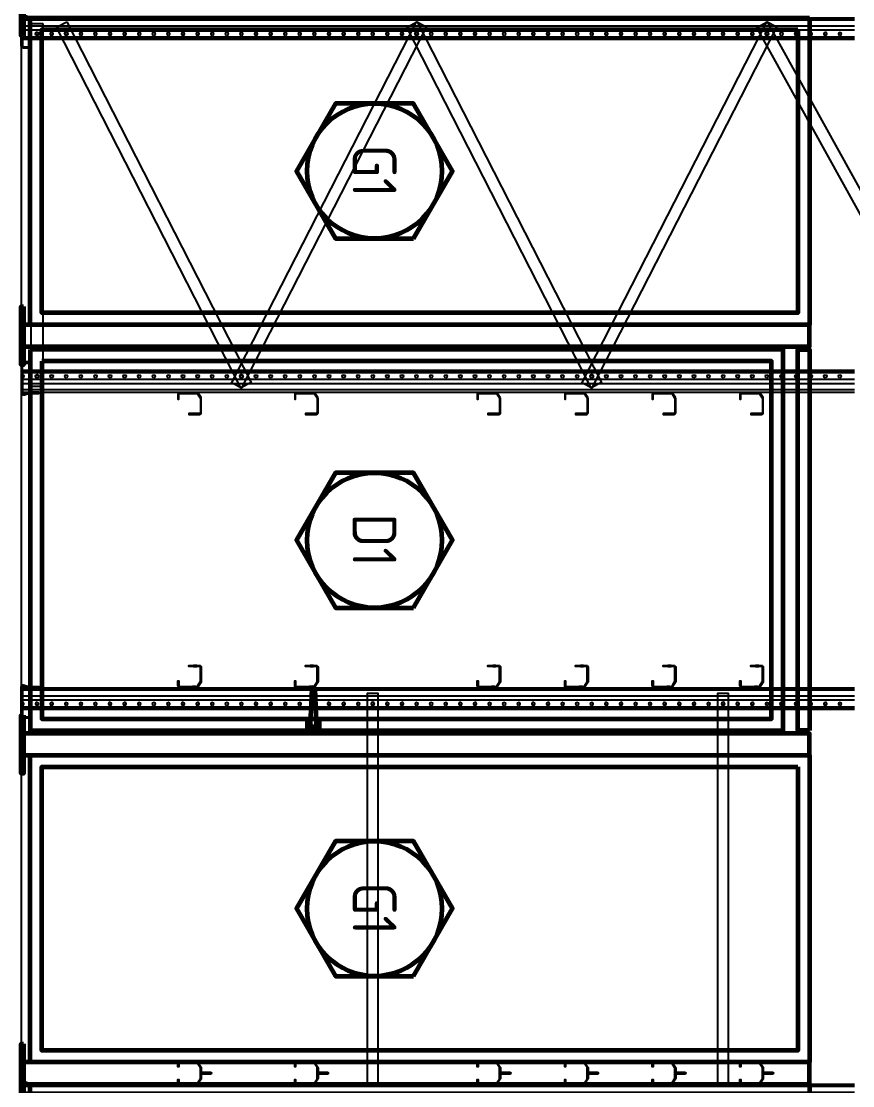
# Model space of a CAD drawing. Header units: millimetres. Extents: x -511490 to -68792, y -77452 to 318982.
# Drawn here: x -511490 to -508642, y 4520 to 8166 of the extents above; entities that cross this region are included whole.
import ezdxf

# ---------------------------------------------------------------- set-up
doc = ezdxf.new("R2010")
doc.units = ezdxf.units.MM
for name, color, linetype, lineweight in [('Dims', 7, 'Continuous', 50), ('Fencing', 62, 'Continuous', 60), ('Multishuttle Phantom', 8, 'Continuous', 25)]:
    doc.layers.add(name, color=color, linetype=linetype, lineweight=lineweight)
doc.layers.add('P05529 MS Rack Elevation$0$Racking', color=8, linetype='Continuous')
doc.styles.get("Standard").update_dxf_attribs({"font": 'ISOCP.SHX'})

# ---------------------------------------------------------------- blocks, each defined once
blk = doc.blocks.new('Fence Ground Floor Maint End')
at = {"layer": 'Fencing'}
for p, q in [((-510495, 5879.3), (-510500, 5759.5)), ((-510485, 5879.3), (-510480, 5759.5))]:
    blk.add_line(p, q, dxfattribs=at)
for points in [[(-511482, 8315.5), (-511482, 8115.5), (-511490, 8115.5), (-511490, 8315.5)], [(-508790, 8178), (-508790, 7126.5), (-511460, 7126.5), (-511460, 8178)], [(-508830, 8138), (-508830, 7166.5), (-511420, 7166.5), (-511420, 8138)], [(-510146.7, 7421.8), (-510013.3, 7652.8), (-510146.7, 7883.8), (-510413.4, 7883.8), (-510546.8, 7652.8), (-510413.4, 7421.8)], [(-511482, 7189), (-511482, 6989), (-511490, 6989), (-511490, 7189)], [(-511460, 7041.5), (-511460, 5736.5), (-508880, 5736.5), (-508880, 7041.5)], [(-508790, 5736.5), (-508830, 5736.5), (-508830, 7041.5), (-508790, 7041.5)], [(-511420, 7001.5), (-511420, 5776.5), (-508920, 5776.5), (-508920, 7001.5)], [(-510146.7, 6157.1), (-510013.3, 6388), (-510146.7, 6619), (-510413.4, 6619), (-510546.8, 6388), (-510413.4, 6157.1)], [(-511482, 5789), (-511482, 5589), (-511490, 5589), (-511490, 5789)], [(-508790, 5651.5), (-508790, 4600), (-511460, 4600), (-511460, 5651.5)], [(-508830, 5611.5), (-508830, 4640), (-511420, 4640), (-511420, 5611.5)], [(-510146.7, 4895.3), (-510013.3, 5126.3), (-510146.7, 5357.3), (-510413.4, 5357.3), (-510546.8, 5126.3), (-510413.4, 4895.3)], [(-511482, 4662.5), (-511482, 4462.5), (-511490, 4462.5), (-511490, 4662.5)], [(-508790, 4525), (-508790, 3473.5), (-511460, 3473.5), (-511460, 4525)]]:
    blk.add_lwpolyline(points, close=True, dxfattribs=at)
for points in [[(-511482, 7051.5), (-508790, 7051.5), (-508790, 7126.5), (-511482, 7126.5)], [(-510480.6, 5774), (-510470, 5774), (-510470, 5744), (-510510, 5744), (-510510, 5774), (-510499.4, 5774)], [(-511482, 5651.5), (-508790, 5651.5), (-508790, 5726.5), (-511482, 5726.5)], [(-511482, 4525), (-508790, 4525), (-508790, 4600), (-511482, 4600)]]:
    blk.add_lwpolyline(points, dxfattribs=at)
for centre in [(-510280, 7652.8), (-510280, 6388), (-510280, 5126.3)]:
    blk.add_circle(centre, 231, dxfattribs=at)
for centre, radius, start, end in [((-510490, 5879), 5, 2.388, 177.612), ((-510490, 5759), 10, 177.612, 2.388)]:
    blk.add_arc(centre, radius, start, end, dxfattribs=at)
at = {"layer": 'Fencing', "char_height": 150, "attachment_point": 5, "rotation": 270}
for s, insert in [('G1', (-510280, 7652.8)), ('D{\\Fisocp|c129;1}', (-510280, 6388)), ('G1', (-510280, 5126.3))]:
    blk.add_mtext_dynamic_manual_height_columns(s, width=413.257, gutter_width=12.5, heights=[0], dxfattribs=dict(at, insert=insert))
blk = doc.blocks.new('*U54')
for points in [[(0, 95), (3, 95), (3, -20), (0, -20)], [(0, 80.5), (3, 80.5), (3, 69.5), (0, 69.5)], [(0, -5.5), (3, -5.5), (3, 5.5), (0, 5.5)]]:
    blk.add_lwpolyline(points, close=True)
blk.add_lwpolyline([(3, 56.25), (1338, 56.25), (1338, 18.75), (3, 18.75)])
blk.add_circle((1303, 37.5), 5.5)
blk = doc.blocks.new('*U48')
blk.add_lwpolyline([(104, 4, -0.414214), (96, -4), (-1.3, -4, -0.513809), (-8.9, 6.6), (-4.2, 20.4, 0.082118), (-4, 21.7), (-4, 56), (0, 56), (0, 21.7, -0.082118), (-0.4, 19.1), (-5.1, 5.3, 0.513809), (-1.3, 0), (0, 0), (96, 0, 0.414214), (100, 4), (100, 26), (104, 26)], format="xyb", close=True)
for points in [[(-4, 43.5), (0, 43.5), (0, 31.5), (-4, 31.5)], [(16, 0), (34, 0), (34, -4), (16, -4)]]:
    blk.add_lwpolyline(points, close=True)
blk = doc.blocks.new('*U59')
for p, q in [((0, 2800), (0, 2850)), ((8.4, 2850), (8.4, 2800)), ((28.65, 2850), (28.65, 2800)), ((43.13, 2850), (43.13, 2800)), ((67.1, 2850), (67.1, 2800)), ((72.1, 2850), (72.1, 2800)), ((74.5, 2850), (74.5, 2800)), ((0, 2750), (0, 2800)), ((8.4, 2800), (8.4, 2750)), ((28.65, 2800), (28.65, 2750)), ((43.13, 2800), (43.13, 2750)), ((67.1, 2800), (67.1, 2750)), ((72.1, 2800), (72.1, 2750)), ((74.5, 2800), (74.5, 2750)), ((0, 2700), (0, 2750)), ((8.4, 2750), (8.4, 2700)), ((28.65, 2750), (28.65, 2700)), ((43.13, 2750), (43.13, 2700)), ((67.1, 2750), (67.1, 2700)), ((72.1, 2750), (72.1, 2700)), ((74.5, 2750), (74.5, 2700)), ((0, 2650), (0, 2700)), ((8.4, 2700), (8.4, 2650)), ((28.65, 2700), (28.65, 2650)), ((43.13, 2700), (43.13, 2650)), ((67.1, 2700), (67.1, 2650)), ((72.1, 2700), (72.1, 2650)), ((74.5, 2700), (74.5, 2650)), ((0, 2600), (0, 2650)), ((8.4, 2650), (8.4, 2600)), ((28.65, 2650), (28.65, 2600)), ((43.13, 2650), (43.13, 2600)), ((67.1, 2650), (67.1, 2600)), ((72.1, 2650), (72.1, 2600)), ((74.5, 2650), (74.5, 2600)), ((0, 2550), (0, 2600)), ((8.4, 2600), (8.4, 2550)), ((28.65, 2600), (28.65, 2550)), ((43.13, 2600), (43.13, 2550)), ((67.1, 2600), (67.1, 2550)), ((72.1, 2600), (72.1, 2550)), ((74.5, 2600), (74.5, 2550)), ((0, 2500), (0, 2550)), ((8.4, 2550), (8.4, 2500)), ((28.65, 2550), (28.65, 2500)), ((43.13, 2550), (43.13, 2500)), ((67.1, 2550), (67.1, 2500)), ((72.1, 2550), (72.1, 2500)), ((74.5, 2550), (74.5, 2500)), ((0, 2450), (0, 2500)), ((8.4, 2500), (8.4, 2450)), ((28.65, 2500), (28.65, 2450)), ((43.13, 2500), (43.13, 2450)), ((67.1, 2500), (67.1, 2450)), ((72.1, 2500), (72.1, 2450)), ((74.5, 2500), (74.5, 2450)), ((0, 2400), (0, 2450)), ((8.4, 2450), (8.4, 2400)), ((28.65, 2450), (28.65, 2400)), ((43.13, 2450), (43.13, 2400)), ((67.1, 2450), (67.1, 2400)), ((72.1, 2450), (72.1, 2400)), ((74.5, 2450), (74.5, 2400)), ((0, 2350), (0, 2400)), ((8.4, 2400), (8.4, 2350)), ((28.65, 2400), (28.65, 2350)), ((43.13, 2400), (43.13, 2350)), ((67.1, 2400), (67.1, 2350)), ((72.1, 2400), (72.1, 2350)), ((74.5, 2400), (74.5, 2350)), ((0, 2300), (0, 2350)), ((8.4, 2350), (8.4, 2300)), ((28.65, 2350), (28.65, 2300)), ((43.13, 2350), (43.13, 2300)), ((67.1, 2350), (67.1, 2300)), ((72.1, 2350), (72.1, 2300)), ((74.5, 2350), (74.5, 2300)), ((0, 2250), (0, 2300)), ((8.4, 2300), (8.4, 2250)), ((28.65, 2300), (28.65, 2250)), ((43.13, 2300), (43.13, 2250)), ((67.1, 2300), (67.1, 2250)), ((72.1, 2300), (72.1, 2250)), ((74.5, 2300), (74.5, 2250)), ((0, 2200), (0, 2250)), ((8.4, 2250), (8.4, 2200)), ((28.65, 2250), (28.65, 2200)), ((43.13, 2250), (43.13, 2200)), ((67.1, 2250), (67.1, 2200)), ((72.1, 2250), (72.1, 2200)), ((74.5, 2250), (74.5, 2200)), ((0, 2150), (0, 2200)), ((8.4, 2200), (8.4, 2150)), ((28.65, 2200), (28.65, 2150)), ((43.13, 2200), (43.13, 2150)), ((67.1, 2200), (67.1, 2150)), ((72.1, 2200), (72.1, 2150)), ((74.5, 2200), (74.5, 2150)), ((0, 2100), (0, 2150)), ((8.4, 2150), (8.4, 2100)), ((28.65, 2150), (28.65, 2100)), ((43.13, 2150), (43.13, 2100)), ((67.1, 2150), (67.1, 2100)), ((72.1, 2150), (72.1, 2100)), ((74.5, 2150), (74.5, 2100)), ((0, 2050), (0, 2100)), ((8.4, 2100), (8.4, 2050)), ((28.65, 2100), (28.65, 2050)), ((43.13, 2100), (43.13, 2050)), ((67.1, 2100), (67.1, 2050)), ((72.1, 2100), (72.1, 2050)), ((74.5, 2100), (74.5, 2050)), ((0, 2000), (0, 2050)), ((8.4, 2050), (8.4, 2000)), ((28.65, 2050), (28.65, 2000)), ((43.13, 2050), (43.13, 2000)), ((67.1, 2050), (67.1, 2000)), ((72.1, 2050), (72.1, 2000)), ((74.5, 2050), (74.5, 2000)), ((0, 1950), (0, 2000)), ((8.4, 2000), (8.4, 1950)), ((28.65, 2000), (28.65, 1950)), ((43.13, 2000), (43.13, 1950)), ((67.1, 2000), (67.1, 1950)), ((72.1, 2000), (72.1, 1950)), ((74.5, 2000), (74.5, 1950)), ((0, 1900), (0, 1950)), ((8.4, 1950), (8.4, 1900)), ((28.65, 1950), (28.65, 1900)), ((43.13, 1950), (43.13, 1900)), ((67.1, 1950), (67.1, 1900)), ((72.1, 1950), (72.1, 1900)), ((74.5, 1950), (74.5, 1900)), ((0, 1850), (0, 1900)), ((8.4, 1900), (8.4, 1850)), ((28.65, 1900), (28.65, 1850)), ((43.13, 1900), (43.13, 1850)), ((67.1, 1900), (67.1, 1850)), ((72.1, 1900), (72.1, 1850)), ((74.5, 1900), (74.5, 1850)), ((0, 1800), (0, 1850)), ((8.4, 1850), (8.4, 1800)), ((28.65, 1850), (28.65, 1800)), ((43.13, 1850), (43.13, 1800)), ((67.1, 1850), (67.1, 1800)), ((72.1, 1850), (72.1, 1800)), ((74.5, 1850), (74.5, 1800)), ((0, 1750), (0, 1800)), ((8.4, 1800), (8.4, 1750)), ((28.65, 1800), (28.65, 1750)), ((43.13, 1800), (43.13, 1750)), ((67.1, 1800), (67.1, 1750)), ((72.1, 1800), (72.1, 1750)), ((74.5, 1800), (74.5, 1750)), ((0, 1700), (0, 1750)), ((8.4, 1750), (8.4, 1700)), ((28.65, 1750), (28.65, 1700)), ((43.13, 1750), (43.13, 1700)), ((67.1, 1750), (67.1, 1700)), ((72.1, 1750), (72.1, 1700)), ((74.5, 1750), (74.5, 1700)), ((0, 1650), (0, 1700)), ((8.4, 1700), (8.4, 1650)), ((28.65, 1700), (28.65, 1650)), ((43.13, 1700), (43.13, 1650)), ((67.1, 1700), (67.1, 1650)), ((72.1, 1700), (72.1, 1650)), ((74.5, 1700), (74.5, 1650)), ((0, 1600), (0, 1650)), ((8.4, 1650), (8.4, 1600)), ((28.65, 1650), (28.65, 1600)), ((43.13, 1650), (43.13, 1600)), ((67.1, 1650), (67.1, 1600)), ((72.1, 1650), (72.1, 1600)), ((74.5, 1650), (74.5, 1600)), ((0, 1550), (0, 1600)), ((8.4, 1600), (8.4, 1550)), ((28.65, 1600), (28.65, 1550)), ((43.13, 1600), (43.13, 1550)), ((67.1, 1600), (67.1, 1550)), ((72.1, 1600), (72.1, 1550)), ((74.5, 1600), (74.5, 1550)), ((0, 1500), (0, 1550)), ((8.4, 1550), (8.4, 1500)), ((28.65, 1550), (28.65, 1500)), ((43.13, 1550), (43.13, 1500)), ((67.1, 1550), (67.1, 1500)), ((72.1, 1550), (72.1, 1500)), ((74.5, 1550), (74.5, 1500)), ((0, 1450), (0, 1500)), ((8.4, 1500), (8.4, 1450)), ((28.65, 1500), (28.65, 1450)), ((43.13, 1500), (43.13, 1450)), ((67.1, 1500), (67.1, 1450)), ((72.1, 1500), (72.1, 1450)), ((74.5, 1500), (74.5, 1450)), ((0, 1400), (0, 1450)), ((8.4, 1450), (8.4, 1400)), ((28.65, 1450), (28.65, 1400)), ((43.13, 1450), (43.13, 1400)), ((67.1, 1450), (67.1, 1400)), ((72.1, 1450), (72.1, 1400)), ((74.5, 1450), (74.5, 1400)), ((0, 1350), (0, 1400)), ((8.4, 1400), (8.4, 1350)), ((28.65, 1400), (28.65, 1350)), ((43.13, 1400), (43.13, 1350)), ((67.1, 1400), (67.1, 1350)), ((72.1, 1400), (72.1, 1350)), ((74.5, 1400), (74.5, 1350)), ((0, 1300), (0, 1350)), ((8.4, 1350), (8.4, 1300)), ((28.65, 1350), (28.65, 1300)), ((43.13, 1350), (43.13, 1300)), ((67.1, 1350), (67.1, 1300)), ((72.1, 1350), (72.1, 1300)), ((74.5, 1350), (74.5, 1300)), ((0, 1250), (0, 1300)), ((8.4, 1300), (8.4, 1250)), ((28.65, 1300), (28.65, 1250)), ((43.13, 1300), (43.13, 1250)), ((67.1, 1300), (67.1, 1250)), ((72.1, 1300), (72.1, 1250)), ((74.5, 1300), (74.5, 1250)), ((0, 1200), (0, 1250)), ((8.4, 1250), (8.4, 1200)), ((28.65, 1250), (28.65, 1200)), ((43.13, 1250), (43.13, 1200)), ((67.1, 1250), (67.1, 1200)), ((72.1, 1250), (72.1, 1200)), ((74.5, 1250), (74.5, 1200)), ((0, 1150), (0, 1200)), ((8.4, 1200), (8.4, 1150)), ((28.65, 1200), (28.65, 1150)), ((43.13, 1200), (43.13, 1150)), ((67.1, 1200), (67.1, 1150)), ((72.1, 1200), (72.1, 1150)), ((74.5, 1200), (74.5, 1150)), ((0, 1100), (0, 1150)), ((8.4, 1150), (8.4, 1100)), ((28.65, 1150), (28.65, 1100)), ((43.13, 1150), (43.13, 1100)), ((67.1, 1150), (67.1, 1100)), ((72.1, 1150), (72.1, 1100)), ((74.5, 1150), (74.5, 1100)), ((0, 1050), (0, 1100)), ((8.4, 1100), (8.4, 1050)), ((28.65, 1100), (28.65, 1050)), ((43.13, 1100), (43.13, 1050)), ((67.1, 1100), (67.1, 1050)), ((72.1, 1100), (72.1, 1050)), ((74.5, 1100), (74.5, 1050)), ((0, 1000), (0, 1050)), ((8.4, 1050), (8.4, 1000)), ((28.65, 1050), (28.65, 1000)), ((43.13, 1050), (43.13, 1000)), ((67.1, 1050), (67.1, 1000)), ((72.1, 1050), (72.1, 1000)), ((74.5, 1050), (74.5, 1000)), ((0, 950), (0, 1000)), ((8.4, 1000), (8.4, 950)), ((28.65, 1000), (28.65, 950)), ((43.13, 1000), (43.13, 950)), ((67.1, 1000), (67.1, 950)), ((72.1, 1000), (72.1, 950)), ((74.5, 1000), (74.5, 950)), ((0, 900), (0, 950)), ((8.4, 950), (8.4, 900)), ((28.65, 950), (28.65, 900)), ((43.13, 950), (43.13, 900)), ((67.1, 950), (67.1, 900)), ((72.1, 950), (72.1, 900)), ((74.5, 950), (74.5, 900)), ((0, 850), (0, 900)), ((8.4, 900), (8.4, 850)), ((28.65, 900), (28.65, 850)), ((43.13, 900), (43.13, 850)), ((67.1, 900), (67.1, 850)), ((72.1, 900), (72.1, 850)), ((74.5, 900), (74.5, 850)), ((0, 800), (0, 850)), ((8.4, 850), (8.4, 800)), ((28.65, 850), (28.65, 800)), ((43.13, 850), (43.13, 800)), ((67.1, 850), (67.1, 800)), ((72.1, 850), (72.1, 800)), ((74.5, 850), (74.5, 800)), ((0, 750), (0, 800)), ((8.4, 800), (8.4, 750)), ((28.65, 800), (28.65, 750)), ((43.13, 800), (43.13, 750)), ((67.1, 800), (67.1, 750)), ((72.1, 800), (72.1, 750)), ((74.5, 800), (74.5, 750)), ((0, 700), (0, 750)), ((8.4, 750), (8.4, 700)), ((28.65, 750), (28.65, 700)), ((43.13, 750), (43.13, 700)), ((67.1, 750), (67.1, 700)), ((72.1, 750), (72.1, 700)), ((74.5, 750), (74.5, 700)), ((0, 650), (0, 700)), ((8.4, 700), (8.4, 650)), ((28.65, 700), (28.65, 650)), ((43.13, 700), (43.13, 650)), ((67.1, 700), (67.1, 650)), ((72.1, 700), (72.1, 650)), ((74.5, 700), (74.5, 650)), ((0, 600), (0, 650)), ((8.4, 650), (8.4, 600)), ((28.65, 650), (28.65, 600)), ((43.13, 650), (43.13, 600)), ((67.1, 650), (67.1, 600)), ((72.1, 650), (72.1, 600)), ((74.5, 650), (74.5, 600)), ((0, 550), (0, 600)), ((8.4, 600), (8.4, 550)), ((28.65, 600), (28.65, 550)), ((43.13, 600), (43.13, 550)), ((67.1, 600), (67.1, 550)), ((72.1, 600), (72.1, 550)), ((74.5, 600), (74.5, 550)), ((0, 500), (0, 550)), ((8.4, 550), (8.4, 500)), ((28.65, 550), (28.65, 500)), ((43.13, 550), (43.13, 500)), ((67.1, 550), (67.1, 500)), ((72.1, 550), (72.1, 500)), ((74.5, 550), (74.5, 500)), ((0, 450), (0, 500)), ((8.4, 500), (8.4, 450)), ((28.65, 500), (28.65, 450)), ((43.13, 500), (43.13, 450)), ((67.1, 500), (67.1, 450)), ((72.1, 500), (72.1, 450)), ((74.5, 500), (74.5, 450)), ((0, 400), (0, 450)), ((8.4, 450), (8.4, 400)), ((28.65, 450), (28.65, 400)), ((43.13, 450), (43.13, 400)), ((67.1, 450), (67.1, 400)), ((72.1, 450), (72.1, 400)), ((74.5, 450), (74.5, 400)), ((0, 350), (0, 400)), ((8.4, 400), (8.4, 350)), ((28.65, 400), (28.65, 350)), ((43.13, 400), (43.13, 350)), ((67.1, 400), (67.1, 350)), ((72.1, 400), (72.1, 350)), ((74.5, 400), (74.5, 350)), ((0, 300), (0, 350)), ((8.4, 350), (8.4, 300)), ((28.65, 350), (28.65, 300)), ((43.13, 350), (43.13, 300)), ((67.1, 350), (67.1, 300)), ((72.1, 350), (72.1, 300)), ((74.5, 350), (74.5, 300)), ((0, 250), (0, 300)), ((8.4, 300), (8.4, 250)), ((28.65, 300), (28.65, 250)), ((43.13, 300), (43.13, 250)), ((67.1, 300), (67.1, 250)), ((72.1, 300), (72.1, 250)), ((74.5, 300), (74.5, 250)), ((0, 200), (0, 250)), ((8.4, 250), (8.4, 200)), ((28.65, 250), (28.65, 200)), ((43.13, 250), (43.13, 200)), ((67.1, 250), (67.1, 200)), ((72.1, 250), (72.1, 200)), ((74.5, 250), (74.5, 200)), ((0, 150), (0, 200)), ((8.4, 200), (8.4, 150)), ((28.65, 200), (28.65, 150)), ((43.13, 200), (43.13, 150)), ((67.1, 200), (67.1, 150)), ((72.1, 200), (72.1, 150)), ((74.5, 200), (74.5, 150)), ((0, 100), (0, 150)), ((8.4, 150), (8.4, 100)), ((28.65, 150), (28.65, 100)), ((43.13, 150), (43.13, 100)), ((67.1, 150), (67.1, 100)), ((72.1, 150), (72.1, 100)), ((74.5, 150), (74.5, 100)), ((0, 50), (0, 100)), ((8.4, 100), (8.4, 50)), ((28.65, 100), (28.65, 50)), ((43.13, 100), (43.13, 50)), ((67.1, 100), (67.1, 50)), ((72.1, 100), (72.1, 50)), ((74.5, 100), (74.5, 50)), ((0, 0), (0, 50)), ((8.4, 50), (8.4, 0)), ((28.65, 50), (28.65, 0)), ((43.13, 50), (43.13, 0)), ((67.1, 50), (67.1, 0)), ((72.1, 50), (72.1, 0)), ((74.5, 50), (74.5, 0)), ((49.8, 0), (0, 0)), ((74.5, 0), (60.2, 0))]:
    blk.add_line(p, q)
for points in [[(2.4, 2832), (0, 2832), (0, 2843), (2.4, 2843)], [(2.4, 2807), (0, 2807), (0, 2818), (2.4, 2818)], [(2.4, 2782), (0, 2782), (0, 2793), (2.4, 2793)], [(2.4, 2757), (0, 2757), (0, 2768), (2.4, 2768)], [(2.4, 2732), (0, 2732), (0, 2743), (2.4, 2743)], [(2.4, 2707), (0, 2707), (0, 2718), (2.4, 2718)], [(2.4, 2682), (0, 2682), (0, 2693), (2.4, 2693)], [(2.4, 2657), (0, 2657), (0, 2668), (2.4, 2668)], [(2.4, 2632), (0, 2632), (0, 2643), (2.4, 2643)], [(2.4, 2607), (0, 2607), (0, 2618), (2.4, 2618)], [(2.4, 2582), (0, 2582), (0, 2593), (2.4, 2593)], [(2.4, 2557), (0, 2557), (0, 2568), (2.4, 2568)], [(2.4, 2532), (0, 2532), (0, 2543), (2.4, 2543)], [(2.4, 2507), (0, 2507), (0, 2518), (2.4, 2518)], [(2.4, 2482), (0, 2482), (0, 2493), (2.4, 2493)], [(2.4, 2457), (0, 2457), (0, 2468), (2.4, 2468)], [(2.4, 2432), (0, 2432), (0, 2443), (2.4, 2443)], [(2.4, 2407), (0, 2407), (0, 2418), (2.4, 2418)], [(2.4, 2382), (0, 2382), (0, 2393), (2.4, 2393)], [(2.4, 2357), (0, 2357), (0, 2368), (2.4, 2368)], [(2.4, 2332), (0, 2332), (0, 2343), (2.4, 2343)], [(2.4, 2307), (0, 2307), (0, 2318), (2.4, 2318)], [(2.4, 2282), (0, 2282), (0, 2293), (2.4, 2293)], [(2.4, 2257), (0, 2257), (0, 2268), (2.4, 2268)], [(2.4, 2232), (0, 2232), (0, 2243), (2.4, 2243)], [(2.4, 2207), (0, 2207), (0, 2218), (2.4, 2218)], [(2.4, 2182), (0, 2182), (0, 2193), (2.4, 2193)], [(2.4, 2157), (0, 2157), (0, 2168), (2.4, 2168)], [(2.4, 2132), (0, 2132), (0, 2143), (2.4, 2143)], [(2.4, 2107), (0, 2107), (0, 2118), (2.4, 2118)], [(2.4, 2082), (0, 2082), (0, 2093), (2.4, 2093)], [(2.4, 2057), (0, 2057), (0, 2068), (2.4, 2068)], [(2.4, 2032), (0, 2032), (0, 2043), (2.4, 2043)], [(2.4, 2007), (0, 2007), (0, 2018), (2.4, 2018)], [(2.4, 1982), (0, 1982), (0, 1993), (2.4, 1993)], [(2.4, 1957), (0, 1957), (0, 1968), (2.4, 1968)], [(2.4, 1932), (0, 1932), (0, 1943), (2.4, 1943)], [(2.4, 1907), (0, 1907), (0, 1918), (2.4, 1918)], [(2.4, 1882), (0, 1882), (0, 1893), (2.4, 1893)], [(2.4, 1857), (0, 1857), (0, 1868), (2.4, 1868)], [(2.4, 1832), (0, 1832), (0, 1843), (2.4, 1843)], [(2.4, 1807), (0, 1807), (0, 1818), (2.4, 1818)], [(2.4, 1782), (0, 1782), (0, 1793), (2.4, 1793)], [(2.4, 1757), (0, 1757), (0, 1768), (2.4, 1768)], [(2.4, 1732), (0, 1732), (0, 1743), (2.4, 1743)], [(2.4, 1707), (0, 1707), (0, 1718), (2.4, 1718)], [(2.4, 1682), (0, 1682), (0, 1693), (2.4, 1693)], [(2.4, 1657), (0, 1657), (0, 1668), (2.4, 1668)], [(2.4, 1632), (0, 1632), (0, 1643), (2.4, 1643)], [(2.4, 1607), (0, 1607), (0, 1618), (2.4, 1618)], [(2.4, 1582), (0, 1582), (0, 1593), (2.4, 1593)], [(2.4, 1557), (0, 1557), (0, 1568), (2.4, 1568)], [(2.4, 1532), (0, 1532), (0, 1543), (2.4, 1543)], [(2.4, 1507), (0, 1507), (0, 1518), (2.4, 1518)], [(2.4, 1482), (0, 1482), (0, 1493), (2.4, 1493)], [(2.4, 1457), (0, 1457), (0, 1468), (2.4, 1468)], [(2.4, 1432), (0, 1432), (0, 1443), (2.4, 1443)], [(2.4, 1407), (0, 1407), (0, 1418), (2.4, 1418)], [(2.4, 1382), (0, 1382), (0, 1393), (2.4, 1393)], [(2.4, 1357), (0, 1357), (0, 1368), (2.4, 1368)], [(2.4, 1332), (0, 1332), (0, 1343), (2.4, 1343)], [(2.4, 1307), (0, 1307), (0, 1318), (2.4, 1318)], [(2.4, 1282), (0, 1282), (0, 1293), (2.4, 1293)], [(2.4, 1257), (0, 1257), (0, 1268), (2.4, 1268)], [(2.4, 1232), (0, 1232), (0, 1243), (2.4, 1243)], [(2.4, 1207), (0, 1207), (0, 1218), (2.4, 1218)], [(2.4, 1182), (0, 1182), (0, 1193), (2.4, 1193)], [(2.4, 1157), (0, 1157), (0, 1168), (2.4, 1168)], [(2.4, 1132), (0, 1132), (0, 1143), (2.4, 1143)], [(2.4, 1107), (0, 1107), (0, 1118), (2.4, 1118)], [(2.4, 1082), (0, 1082), (0, 1093), (2.4, 1093)], [(2.4, 1057), (0, 1057), (0, 1068), (2.4, 1068)], [(2.4, 1032), (0, 1032), (0, 1043), (2.4, 1043)], [(2.4, 1007), (0, 1007), (0, 1018), (2.4, 1018)], [(2.4, 982), (0, 982), (0, 993), (2.4, 993)], [(2.4, 957), (0, 957), (0, 968), (2.4, 968)], [(2.4, 932), (0, 932), (0, 943), (2.4, 943)], [(2.4, 907), (0, 907), (0, 918), (2.4, 918)], [(2.4, 882), (0, 882), (0, 893), (2.4, 893)], [(2.4, 857), (0, 857), (0, 868), (2.4, 868)], [(2.4, 832), (0, 832), (0, 843), (2.4, 843)], [(2.4, 807), (0, 807), (0, 818), (2.4, 818)], [(2.4, 782), (0, 782), (0, 793), (2.4, 793)], [(2.4, 757), (0, 757), (0, 768), (2.4, 768)], [(2.4, 732), (0, 732), (0, 743), (2.4, 743)], [(2.4, 707), (0, 707), (0, 718), (2.4, 718)], [(2.4, 682), (0, 682), (0, 693), (2.4, 693)], [(2.4, 657), (0, 657), (0, 668), (2.4, 668)], [(2.4, 632), (0, 632), (0, 643), (2.4, 643)], [(2.4, 607), (0, 607), (0, 618), (2.4, 618)], [(2.4, 582), (0, 582), (0, 593), (2.4, 593)], [(2.4, 557), (0, 557), (0, 568), (2.4, 568)], [(2.4, 532), (0, 532), (0, 543), (2.4, 543)], [(2.4, 507), (0, 507), (0, 518), (2.4, 518)], [(2.4, 482), (0, 482), (0, 493), (2.4, 493)], [(2.4, 457), (0, 457), (0, 468), (2.4, 468)], [(2.4, 432), (0, 432), (0, 443), (2.4, 443)], [(2.4, 407), (0, 407), (0, 418), (2.4, 418)], [(2.4, 382), (0, 382), (0, 393), (2.4, 393)], [(2.4, 357), (0, 357), (0, 368), (2.4, 368)], [(2.4, 332), (0, 332), (0, 343), (2.4, 343)], [(2.4, 307), (0, 307), (0, 318), (2.4, 318)], [(2.4, 282), (0, 282), (0, 293), (2.4, 293)], [(2.4, 257), (0, 257), (0, 268), (2.4, 268)], [(2.4, 232), (0, 232), (0, 243), (2.4, 243)], [(2.4, 207), (0, 207), (0, 218), (2.4, 218)], [(2.4, 182), (0, 182), (0, 193), (2.4, 193)], [(2.4, 157), (0, 157), (0, 168), (2.4, 168)], [(2.4, 132), (0, 132), (0, 143), (2.4, 143)], [(2.4, 107), (0, 107), (0, 118), (2.4, 118)], [(2.4, 82), (0, 82), (0, 93), (2.4, 93)], [(2.4, 57), (0, 57), (0, 68), (2.4, 68)], [(2.4, 32), (0, 32), (0, 43), (2.4, 43)], [(2.4, 7), (0, 7), (0, 18), (2.4, 18)]]:
    blk.add_lwpolyline(points)
for centre, start, end in [((55, 2800), 0, 180), ((55, 2800), 180, 0), ((55, 2750), 0, 180), ((55, 2750), 180, 0), ((55, 2700), 0, 180), ((55, 2700), 180, 0), ((55, 2650), 0, 180), ((55, 2650), 180, 0), ((55, 2600), 0, 180), ((55, 2600), 180, 0), ((55, 2550), 0, 180), ((55, 2550), 180, 0), ((55, 2500), 0, 180), ((55, 2500), 180, 0), ((55, 2450), 0, 180), ((55, 2450), 180, 0), ((55, 2400), 0, 180), ((55, 2400), 180, 0), ((55, 2350), 0, 180), ((55, 2350), 180, 0), ((55, 2300), 0, 180), ((55, 2300), 180, 0), ((55, 2250), 0, 180), ((55, 2250), 180, 0), ((55, 2200), 0, 180), ((55, 2200), 180, 0), ((55, 2150), 0, 180), ((55, 2150), 180, 0), ((55, 2100), 0, 180), ((55, 2100), 180, 0), ((55, 2050), 0, 180), ((55, 2050), 180, 0), ((55, 2000), 0, 180), ((55, 2000), 180, 0), ((55, 1950), 0, 180), ((55, 1950), 180, 0), ((55, 1900), 0, 180), ((55, 1900), 180, 0), ((55, 1850), 0, 180), ((55, 1850), 180, 0), ((55, 1800), 0, 180), ((55, 1800), 180, 0), ((55, 1750), 0, 180), ((55, 1750), 180, 0), ((55, 1700), 0, 180), ((55, 1700), 180, 0), ((55, 1650), 0, 180), ((55, 1650), 180, 0), ((55, 1600), 0, 180), ((55, 1600), 180, 0), ((55, 1550), 0, 180), ((55, 1550), 180, 0), ((55, 1500), 0, 180), ((55, 1500), 180, 0), ((55, 1450), 0, 180), ((55, 1450), 180, 0), ((55, 1400), 0, 180), ((55, 1400), 180, 0), ((55, 1350), 0, 180), ((55, 1350), 180, 0), ((55, 1300), 0, 180), ((55, 1300), 180, 0), ((55, 1250), 0, 180), ((55, 1250), 180, 0), ((55, 1200), 0, 180), ((55, 1200), 180, 0), ((55, 1150), 0, 180), ((55, 1150), 180, 0), ((55, 1100), 0, 180), ((55, 1100), 180, 0), ((55, 1050), 0, 180), ((55, 1050), 180, 0), ((55, 1000), 0, 180), ((55, 1000), 180, 0), ((55, 950), 0, 180), ((55, 950), 180, 0), ((55, 900), 0, 180), ((55, 900), 180, 0), ((55, 850), 0, 180), ((55, 850), 180, 0), ((55, 800), 0, 180), ((55, 800), 180, 0), ((55, 750), 0, 180), ((55, 750), 180, 0), ((55, 700), 0, 180), ((55, 700), 180, 0), ((55, 650), 0, 180), ((55, 650), 180, 0), ((55, 600), 0, 180), ((55, 600), 180, 0), ((55, 550), 0, 180), ((55, 550), 180, 0), ((55, 500), 0, 180), ((55, 500), 180, 0), ((55, 450), 0, 180), ((55, 450), 180, 0), ((55, 400), 0, 180), ((55, 400), 180, 0), ((55, 350), 0, 180), ((55, 350), 180, 0), ((55, 300), 0, 180), ((55, 300), 180, 0), ((55, 250), 0, 180), ((55, 250), 180, 0), ((55, 200), 0, 180), ((55, 200), 180, 0), ((55, 150), 0, 180), ((55, 150), 180, 0), ((55, 100), 0, 180), ((55, 100), 180, 0), ((55, 50), 0, 180), ((55, 50), 180, 0), ((55, 0), 0, 180)]:
    blk.add_arc(centre, 5.2, start, end)
blk = doc.blocks.new('P05529 MS Rack Elevation$0$Frame Standoff')
for name in ['*U59', '*U48']:
    blk.add_blockref(name, (-1358, 0))
at = {"extrusion": (0, 0, -1), "zscale": -1}
for p in [(0, 2362.5), (0, 1162.5)]:
    blk.add_blockref('*U54', p, dxfattribs=at)
blk = doc.blocks.new('*U30')
for points in [[(12318, 19, 0.414214), (12312, 25), (12263.1, 25, 0.142766), (12259.9, 24.1), (12245.8, 15.1, 0.256291), (12243, 10), (12243, -49, 0.414214), (12249, -55), (12265.6, -55), (12265.6, -52), (12249, -52, -0.414214), (12246, -49), (12246, 10, -0.256291), (12247.4, 12.5), (12261.5, 21.5, -0.142766), (12263.1, 22), (12312, 22, -0.414214), (12315, 19), (12315, -18), (12318, -18)], [(13178, 19, -0.414214), (13184, 25), (13232.9, 25, -0.142766), (13236.1, 24.1), (13250.2, 15.1, -0.256291), (13253, 10), (13253, -49, -0.414214), (13247, -55), (13230.4, -55), (13230.4, -52), (13247, -52, 0.414214), (13250, -49), (13250, 10, 0.256291), (13248.6, 12.5), (13234.5, 21.5, 0.142766), (13232.9, 22), (13184, 22, 0.414214), (13181, 19), (13181, -18), (13178, -18)], [(14543, -52), (14552.4, -52), (14552.4, -55), (14543, -55, -0.414214), (14537, -49), (14537, 10, -0.256291), (14539.8, 15.1), (14553.9, 24.1, -0.142766), (14557.1, 25), (14591.9, 25, -0.142766), (14595.1, 24.1), (14609.2, 15.1, -0.256291), (14612, 10), (14612, -49, -0.414214), (14606, -55), (14596.6, -55), (14596.6, -52), (14606, -52, 0.414214), (14609, -49), (14609, 10, 0.256291), (14607.6, 12.5), (14593.5, 21.5, 0.142766), (14591.9, 22), (14557.1, 22, 0.142766), (14555.5, 21.5), (14541.4, 12.5, 0.256291), (14540, 10), (14540, -49, 0.414214)]]:
    blk.add_lwpolyline(points, format="xyb", close=True)
for points in [[(12243, 5.5), (12246, 5.5), (12246, -5.5), (12243, -5.5)], [(12315, 9.5), (12318, 9.5), (12318, -1.5), (12315, -1.5)], [(13181, 9.5), (13178, 9.5), (13178, -1.5), (13181, -1.5)], [(13253, 5.5), (13250, 5.5), (13250, -5.5), (13253, -5.5)], [(14540, 5.5), (14537, 5.5), (14537, -5.5), (14540, -5.5)], [(14580, 25), (14569, 25), (14569, 22), (14580, 22)], [(14612, 5.5), (14609, 5.5), (14609, -5.5), (14612, -5.5)], [(14540, -19.5), (14537, -19.5), (14537, -30.5), (14540, -30.5)], [(14612, -19.5), (14609, -19.5), (14609, -30.5), (14612, -30.5)]]:
    blk.add_lwpolyline(points, close=True)
blk = doc.blocks.new('P05529 MS Rack Elevation$0$Backstops')
at = {"layer": 'P05529 MS Rack Elevation$0$Racking'}
blk.add_lwpolyline([(0, -14608.85), (31.85, -14608.85, -1), (31.85, -14615.15), (0, -14615.15)], format="xyb", dxfattribs=at)
blk = doc.blocks.new('*U55')
blk.add_lwpolyline([(-35, 20), (1208, 20), (1208, -20), (-35, -20)], close=True)
for centre in [(0, 0), (1173, 0)]:
    blk.add_circle(centre, 5.5)
blk = doc.blocks.new('*U56')
blk.add_lwpolyline([(-40.3, 1.9), (1195.1, 633.7), (1213.3, 598.1), (-22.1, -33.7)], close=True)
for centre in [(1173, 600), (0, 0)]:
    blk.add_circle(centre, 5.5)
blk = doc.blocks.new('*U60')
blk.add_lwpolyline([(-40.3, 0.5), (1193.9, 684.5), (1213.3, 649.5), (-20.9, -34.5)], close=True)
for centre in [(1173, 650), (0, 0)]:
    blk.add_circle(centre, 5.5)
blk = doc.blocks.new('Multishuttle')
at = {"layer": 'Multishuttle Phantom', "color": 8}
blk.add_line((0, 13181.2), (0, -11039.7), dxfattribs=at)
at = {"rotation": 270}
for name, p in [('*U48', (4, -1864)), ('*U59', (4, -1864)), ('*U55', (54, -1919)), ('*U56', (154, -1919)), ('*U56', (1354, -1919)), ('*U60', (2554, -1919)), ('*U48', (4, -5517)), ('*U59', (4, -5517))]:
    blk.add_blockref(name, p, dxfattribs=at)
at = {"extrusion": (0, 0, -1), "zscale": -1}
for name, p, rotation in [('*U56', (-1354, -1919), 270), ('*U56', (-2554, -1919), 270), ('*U48', (-4, -3147), 90.00000000000001), ('*U59', (-4, -3147), 90.00000000000001)]:
    blk.add_blockref(name, p, dxfattribs=dict(at, rotation=rotation))
at = {"layer": 'Multishuttle Phantom', "color": 8, "rotation": 270}
for name, p in [('*U30', (591.5, 9095)), ('*U30', (991.5, 9095)), ('*U30', (1616.5, 9095)), ('*U30', (1916.5, 9095)), ('*U30', (2216.5, 9095)), ('*U30', (2516.5, 9095)), ('P05529 MS Rack Elevation$0$Frame Standoff', (4, -5517))]:
    blk.add_blockref(name, p, dxfattribs=at)
at = {"layer": 'Multishuttle Phantom', "color": 8}
for p in [(616.5, 9132.5), (1016.5, 9132.5), (1641.5, 9132.5), (1941.5, 9132.5), (2241.5, 9132.5), (2541.5, 9132.5)]:
    blk.add_blockref('P05529 MS Rack Elevation$0$Backstops', p, dxfattribs=at)

msp = doc.modelspace()

# ---------------------------------------------------------------- block references
at = {"layer": 'Dims'}
msp.add_blockref('Fence Ground Floor Maint End', (0, 0), dxfattribs=at)
at = {"layer": 'Multishuttle Phantom'}
msp.add_blockref('Multishuttle', (-511490, 10042), dxfattribs=at)

doc.saveas('drawing.dxf')
